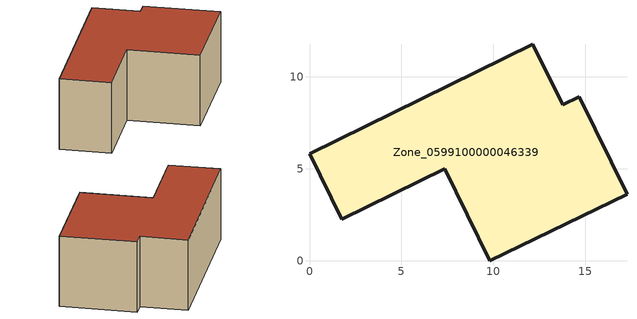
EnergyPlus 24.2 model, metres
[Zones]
Zone_0599100000046339
 floor ground (C_G): 0,5.83 12.15,11.78 13.77,8.48 14.66,8.92 17.27,3.62 9.81,0 7.36,5 1.76,2.25 z0
 wall outside (C_F): 9.81,0 17.27,3.62 14.66,8.92 13.77,8.48 12.15,11.78 0,5.83 1.76,2.25 7.36,5 9.81,0 z0:5.72
 roof outside (C_R): 12.15,11.78 0,5.83 1.76,2.25 7.36,5 9.81,0 17.27,3.62 14.66,8.92 13.77,8.48 z5.72
[BUILDING]
Pand.0599100000046339: North Axis=0; Terrain=City; Loads Convergence Tolerance Value=0.04; Temperature Convergence Tolerance Value=0.4; Solar Distribution=FullExterior; Maximum Number of Warmup Days=25; Minimum Number of Warmup Days=1
[Site:Location]
Rotterdam.The.Hague.AP_ZH_NLD Design_Conditions: Latitude=51.96; Longitude=4.45; Time Zone=1; Elevation=-4.5
[SITE:GROUNDTEMPERATURE:BUILDINGSURFACE]
18, 18, 18, 18, 18, 18, 18, 18, 18, 18, 18, 18
[MATERIAL] Thermal Absorptance=0.9; Solar Absorptance=0.7; Visible Absorptance=0.7
Name | Roughness | Thickness | Conductivity | Density | Specific Heat
G.TC.1965-1974 | MediumSmooth | 0.15 | 0.882353 | 540 | 1210
F.TC.1965-1974 | Rough | 0.3 | 0.697674 | 1920 | 840
R.TC.1965-1974 | MediumRough | 0.2 | 0.232558 | 1500 | 1000
[CONSTRUCTION]
C_G: G.TC.1965-1974
C_F: F.TC.1965-1974
C_R: R.TC.1965-1974
[ZONE]
Zone_0599100000046339: Type=1; Multiplier=1; Ceiling Height=Autocalculate; Volume=Autocalculate; Floor Area=autocalculate; Part of Total Floor Area=Yes
[ZONEINFILTRATION:DESIGNFLOWRATE]
Infil_Zone_0599100000046339: Zone or ZoneList or Space or SpaceList=Zone_0599100000046339; Schedule=AlwaysOn; Design Flow Rate Calculation Method=Flow/Area; Flow Rate per Floor Area=0.003; Constant Term Coefficient=1; Temperature Term Coefficient=0; Velocity Term Coefficient=0; Velocity Squared Term Coefficient=0
[HVACTEMPLATE:ZONE:IDEALLOADSAIRSYSTEM]
Zone_0599100000046339: Maximum Heating Supply Air Temperature=50; Minimum Cooling Supply Air Temperature=13; Maximum Heating Supply Air Humidity Ratio=0.0156; Minimum Cooling Supply Air Humidity Ratio=0.0077; Heating Limit=NoLimit; Cooling Limit=NoLimit; Dehumidification Control Type=ConstantSensibleHeatRatio; Cooling Sensible Heat Ratio=0.7; Dehumidification Setpoint=60; Humidification Control Type=None; Humidification Setpoint=30; Outdoor Air Method=None; Outdoor Air Flow Rate per Person=0.00944; Outdoor Air Flow Rate per Zone Floor Area=0; Outdoor Air Flow Rate per Zone=0; Demand Controlled Ventilation Type=None; Outdoor Air Economizer Type=NoEconomizer; Heat Recovery Type=None; Sensible Heat Recovery Effectiveness=0.7; Latent Heat Recovery Effectiveness=0.65
[ZONECONTROL:THERMOSTAT]
ThermostatControl_Zone_0599100000046339: Zone or ZoneList=Zone_0599100000046339; Control Type Schedule=DualSetpointControlType; Control 1=Thermostat_Zone_0599100000046339; Temperature Difference Between Cutout And Setpoint=0
[THERMOSTATSETPOINT:DUALSETPOINT]
Thermostat_Zone_0599100000046339: Heating Setpoint Temperature Schedule=HeatingSetpoint_Zone_0599100000046339; Cooling Setpoint Temperature Schedule=CoolingSetpoint_Zone_0599100000046339
[SCHEDULE:COMPACT]
HeatingSetpoint_Zone_0599100000046339: Through: 12/31, For: AllDays, Until: 24:00, 21
CoolingSetpoint_Zone_0599100000046339: Through: 12/31, For: AllDays, Until: 24:00, 24
DualSetpointControlType: Through: 12/31, For: AllDays, Until: 24:00, 4
AlwaysOn: Through: 12/31, For: AllDays, Until: 24:00, 1
